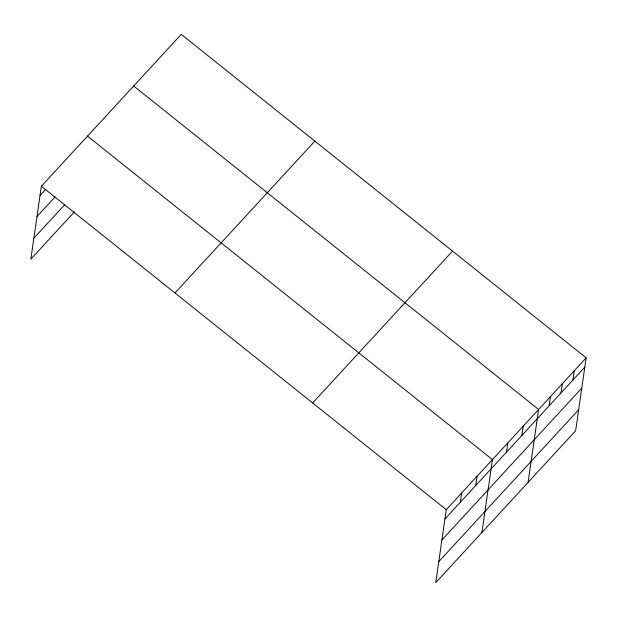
<?xml version="1.0" encoding="UTF-8"?>
<svg xmlns="http://www.w3.org/2000/svg" width="617" height="617" viewBox="0 0 617 617"><rect width="100%" height="100%" fill="white"/><g stroke="black" fill="none" stroke-linecap="round" stroke-linejoin="round"><path stroke-width="0.93" d="M586.15 357.845L446.268 509.711L435.764 582.625L575.646 430.759L586.15 357.845L181.236 34.375L41.354 186.241L30.85 259.155L74.449 211.824M460.321 502.261L461.655 493.006M475.715 485.556L477.049 476.301M481.923 532.51L492.435 459.596L87.514 136.126M506.488 452.145L507.822 442.89M521.874 435.44L523.208 426.185M528.083 482.394L538.595 409.48L133.673 86.01M549.145 405.832L550.48 396.569M561.038 392.921L562.372 383.658M572.923 380.01L574.257 370.755M40.02 195.504L45.789 189.242M36.997 216.505L54.944 197.016M33.873 238.154L64.654 204.744M174.981 292.99L314.855 141.123M312.649 402.963L452.531 251.104M444.934 518.966L584.816 367.107M441.911 539.975L581.792 388.108M438.795 561.617L578.669 409.75M41.354 186.241L446.268 509.711"/></g></svg>
